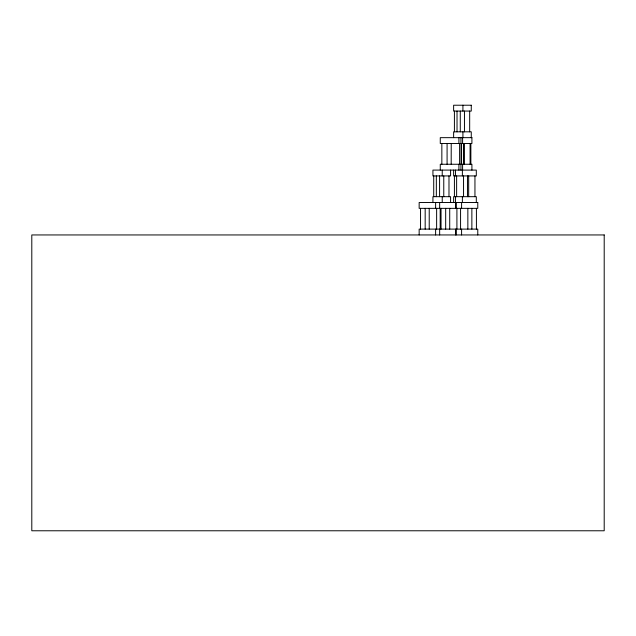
<?xml version="1.0" encoding="UTF-8"?>
<svg xmlns="http://www.w3.org/2000/svg" width="636" height="636" viewBox="0 0 636 636"><rect width="100%" height="100%" fill="white"/><g stroke="black" fill="none" stroke-linecap="round" stroke-linejoin="round"><path stroke-width="0.95" d="M477.779 234.946L477.779 229.111L419.156 229.111L419.156 234.946M476.308 202.518L476.308 196.683L453.627 196.683L453.627 202.518M476.42 208.354L476.42 229.111M474.949 175.926L474.949 196.683M471.912 170.09L471.912 164.255L440.271 164.255L440.271 170.09M471.864 208.354L471.864 229.111M471.268 137.662L471.268 131.819L453.627 131.819L453.627 137.662M470.863 143.498L470.863 164.255M470.394 143.498L470.394 164.255M470.171 143.498L470.171 164.255M469.678 111.069L469.678 131.819M468.676 175.926L468.676 196.683M467.85 208.354L467.85 229.111M467.468 175.926L467.468 196.683M464.455 111.069L464.455 131.819M464.352 143.498L464.352 164.255M463.604 143.498L463.604 164.255M463.549 175.926L463.549 196.683M462.921 105.226L462.921 111.069M462.921 131.819L462.921 137.662M462.603 137.662L462.603 143.498M462.603 164.255L462.603 170.09M462.372 170.09L462.372 175.926M462.372 196.683L462.372 202.518M461.593 202.518L461.593 208.354M461.593 229.111L461.593 234.946M461.553 143.498L461.553 164.255M461.084 143.498L461.084 164.255M460.949 137.662L460.949 143.498M460.949 164.255L460.949 170.09M460.567 208.354L460.567 229.111M460.273 111.069L460.273 131.819M459.613 143.498L459.613 164.255M458.914 137.662L458.914 143.498M458.914 164.255L458.914 170.09M457.022 111.069L457.022 131.819M456.91 208.354L456.91 229.111M456.632 175.926L456.632 196.683M456.115 202.518L456.115 208.354M456.115 229.111L456.115 234.946M455.75 202.518L455.75 208.354M455.75 229.111L455.75 234.946M455.456 170.09L455.456 175.926M455.456 196.683L455.456 202.518M454.414 111.069L454.414 131.819M454.414 175.926L454.414 196.683M453.627 170.09L453.627 175.926L476.308 175.926L476.308 170.09L432.933 170.09L432.933 175.926L450.582 175.926L450.582 170.09M451.226 143.498L451.186 164.255M450.582 202.518L450.582 196.683L432.933 196.683L432.933 202.518M449.716 208.354L449.716 229.111M448.984 175.926L448.984 196.683M447.084 143.498L447.084 164.255M445.677 208.354L445.677 229.111M443.769 175.926L443.769 196.683M442.227 170.09L442.227 175.926M442.227 196.683L442.227 202.518M441.845 143.498L441.845 164.255M441.042 208.354L441.042 229.111M440.184 208.354L440.184 229.111M439.659 202.518L439.659 208.354M439.659 229.111L439.659 234.946M439.587 175.926L439.587 196.683M436.63 208.354L436.63 229.111M436.336 175.926L436.336 196.683M435.62 202.518L435.62 208.354M435.62 229.111L435.62 234.946M433.72 175.926L433.72 196.683M429.221 208.354L429.221 229.111M425.174 208.354L425.174 229.111M420.547 208.354L420.547 229.111M471.268 105.226L453.627 105.226L453.627 111.069L471.268 111.069L471.268 105.226M471.912 137.662L440.271 137.662L440.271 143.498L471.912 143.498L471.912 137.662M477.779 202.518L419.156 202.518L419.156 208.354L477.779 208.354L477.779 202.518M604.2 234.946L31.8 234.946L31.8 530.774L604.2 530.774L604.2 234.946"/></g></svg>
